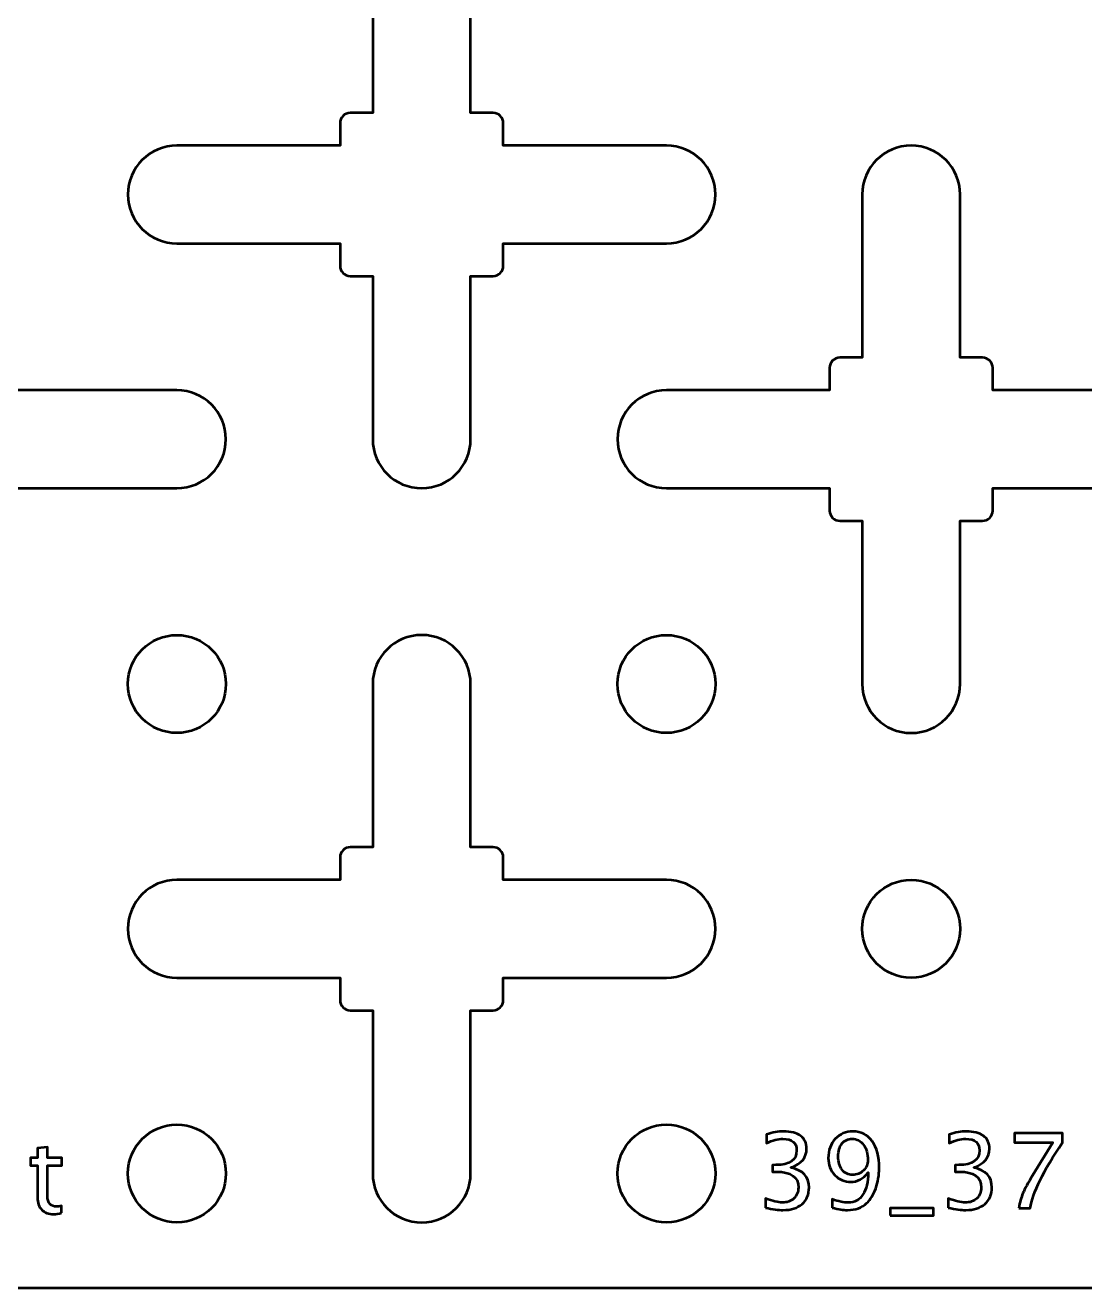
# Model space of a CAD drawing. Header units: centimetres. Extents: x -27.7 to 27.7, y -29.8 to 29.8.
# Drawn here: x -6.93 to -0.44, y -29.75 to -22.01 of the extents above; entities that cross this region are included whole.
import ezdxf

# ---------------------------------------------------------------- set-up
doc = ezdxf.new("R2010")
doc.units = ezdxf.units.CM
doc.header["$MEASUREMENT"] = 0
doc.layers.add('Layer 1', color=7, linetype='Continuous')

msp = doc.modelspace()

# ---------------------------------------------------------------- linework, layer by layer
at = {"layer": 'Layer 1', "lineweight": 53}
for centre in [(-5.99999, -26.05001), (-2.99999, -26.05001), (-1.49999, -27.55001), (-5.99999, -29.05001), (-2.99999, -29.05001)]:
    msp.add_ellipse(centre, major_axis=(0, 0.30001), ratio=1, dxfattribs=at)
for points, knots in [([(-27.7, -29.25), (-27.7, -29.25), (-27.7, 28.15), (-27.7, 28.15), (-27.7, 28.15), (-27.7, 28.42614), (-27.47614, 28.65), (-27.2, 28.65), (-27.2, 28.65), (-27.2, 28.65), (27.2, 28.65), (27.2, 28.65), (27.2, 28.65), (27.47614, 28.65), (27.7, 28.42614), (27.7, 28.15), (27.7, 28.15), (27.7, 28.15), (27.7, -29.25), (27.7, -29.25), (27.7, -29.25), (27.7, -29.52614), (27.47614, -29.75), (27.2, -29.75), (27.2, -29.75), (27.2, -29.75), (-27.2, -29.75), (-27.2, -29.75), (-27.2, -29.75), (-27.47614, -29.75), (-27.7, -29.52614), (-27.7, -29.25)], [0, 0, 0, 0, 0.1111111, 0.1111111, 0.1111111, 0.1111111, 0.2222222, 0.2222222, 0.2222222, 0.2222222, 0.3333333, 0.3333333, 0.3333333, 0.3333333, 0.4444444, 0.4444444, 0.4444444, 0.4444444, 0.5555556, 0.5555556, 0.5555556, 0.5555556, 0.6666667, 0.6666667, 0.6666667, 0.6666667, 0.7777778, 0.7777778, 0.7777778, 0.7777778, 1, 1, 1, 1]), ([(-4.8, -24.55), (-4.8, -24.55), (-4.8, -23.54998), (-4.8, -23.54998), (-4.8, -23.54998), (-4.8, -23.54998), (-4.9375, -23.54998), (-4.9375, -23.54998), (-4.9375, -23.54998), (-4.97202, -23.54998), (-5, -23.52199), (-5, -23.48748), (-5, -23.48748), (-5, -23.48748), (-5, -23.35), (-5, -23.35), (-5, -23.35), (-5, -23.35), (-6, -23.35), (-6, -23.35), (-6, -23.35), (-6.16569, -23.35), (-6.3, -23.21569), (-6.3, -23.05), (-6.3, -23.05), (-6.3, -22.88431), (-6.16569, -22.75), (-6, -22.75), (-6, -22.75), (-6, -22.75), (-5, -22.75), (-5, -22.75), (-5, -22.75), (-5, -22.75), (-5, -22.61252), (-5, -22.61252), (-5, -22.61252), (-5, -22.57801), (-4.97202, -22.55002), (-4.9375, -22.55002), (-4.9375, -22.55002), (-4.9375, -22.55002), (-4.8, -22.55002), (-4.8, -22.55002), (-4.8, -22.55002), (-4.8, -22.55002), (-4.8, -21.55), (-4.8, -21.55), (-4.8, -21.55), (-4.8, -21.38431), (-4.66569, -21.25), (-4.5, -21.25), (-4.5, -21.25), (-4.33431, -21.25), (-4.2, -21.38431), (-4.2, -21.55), (-4.2, -21.55), (-4.2, -21.55), (-4.2, -22.55002), (-4.2, -22.55002), (-4.2, -22.55002), (-4.2, -22.55002), (-4.0625, -22.55002), (-4.0625, -22.55002), (-4.0625, -22.55002), (-4.02798, -22.55002), (-4, -22.57801), (-4, -22.61252), (-4, -22.61252), (-4, -22.61252), (-4, -22.75), (-4, -22.75), (-4, -22.75), (-4, -22.75), (-3, -22.75), (-3, -22.75), (-3, -22.75), (-2.83431, -22.75), (-2.7, -22.88431), (-2.7, -23.05), (-2.7, -23.05), (-2.7, -23.21569), (-2.83431, -23.35), (-3, -23.35), (-3, -23.35), (-3, -23.35), (-4, -23.35), (-4, -23.35), (-4, -23.35), (-4, -23.35), (-4, -23.48748), (-4, -23.48748), (-4, -23.48748), (-4, -23.52199), (-4.02798, -23.54998), (-4.0625, -23.54998), (-4.0625, -23.54998), (-4.0625, -23.54998), (-4.2, -23.54998), (-4.2, -23.54998), (-4.2, -23.54998), (-4.2, -23.54998), (-4.2, -24.55), (-4.2, -24.55), (-4.2, -24.55), (-4.2, -24.71569), (-4.33431, -24.85), (-4.5, -24.85), (-4.5, -24.85), (-4.66569, -24.85), (-4.8, -24.71569), (-4.8, -24.55)], [0, 0, 0, 0, 0.0344828, 0.0344828, 0.0344828, 0.0344828, 0.0689655, 0.0689655, 0.0689655, 0.0689655, 0.1034483, 0.1034483, 0.1034483, 0.1034483, 0.137931, 0.137931, 0.137931, 0.137931, 0.1724138, 0.1724138, 0.1724138, 0.1724138, 0.2068966, 0.2068966, 0.2068966, 0.2068966, 0.2413793, 0.2413793, 0.2413793, 0.2413793, 0.2758621, 0.2758621, 0.2758621, 0.2758621, 0.3103448, 0.3103448, 0.3103448, 0.3103448, 0.3448276, 0.3448276, 0.3448276, 0.3448276, 0.3793103, 0.3793103, 0.3793103, 0.3793103, 0.4137931, 0.4137931, 0.4137931, 0.4137931, 0.4482759, 0.4482759, 0.4482759, 0.4482759, 0.4827586, 0.4827586, 0.4827586, 0.4827586, 0.5172414, 0.5172414, 0.5172414, 0.5172414, 0.5517241, 0.5517241, 0.5517241, 0.5517241, 0.5862069, 0.5862069, 0.5862069, 0.5862069, 0.6206897, 0.6206897, 0.6206897, 0.6206897, 0.6551724, 0.6551724, 0.6551724, 0.6551724, 0.6896552, 0.6896552, 0.6896552, 0.6896552, 0.7241379, 0.7241379, 0.7241379, 0.7241379, 0.7586207, 0.7586207, 0.7586207, 0.7586207, 0.7931034, 0.7931034, 0.7931034, 0.7931034, 0.8275862, 0.8275862, 0.8275862, 0.8275862, 0.862069, 0.862069, 0.862069, 0.862069, 0.8965517, 0.8965517, 0.8965517, 0.8965517, 0.9310345, 0.9310345, 0.9310345, 0.9310345, 1, 1, 1, 1]), ([(-7.8, -26.05), (-7.8, -26.05), (-7.8, -25.04998), (-7.8, -25.04998), (-7.8, -25.04998), (-7.8, -25.04998), (-7.9375, -25.04998), (-7.9375, -25.04998), (-7.9375, -25.04998), (-7.97202, -25.04998), (-8, -25.02199), (-8, -24.98748), (-8, -24.98748), (-8, -24.98748), (-8, -24.85), (-8, -24.85), (-8, -24.85), (-8, -24.85), (-9, -24.85), (-9, -24.85), (-9, -24.85), (-9.16569, -24.85), (-9.3, -24.71569), (-9.3, -24.55), (-9.3, -24.55), (-9.3, -24.38431), (-9.16569, -24.25), (-9, -24.25), (-9, -24.25), (-9, -24.25), (-8, -24.25), (-8, -24.25), (-8, -24.25), (-8, -24.25), (-8, -24.11252), (-8, -24.11252), (-8, -24.11252), (-8, -24.07801), (-7.97202, -24.05002), (-7.9375, -24.05002), (-7.9375, -24.05002), (-7.9375, -24.05002), (-7.8, -24.05002), (-7.8, -24.05002), (-7.8, -24.05002), (-7.8, -24.05002), (-7.8, -23.05), (-7.8, -23.05), (-7.8, -23.05), (-7.8, -22.88431), (-7.66569, -22.75), (-7.5, -22.75), (-7.5, -22.75), (-7.33431, -22.75), (-7.2, -22.88431), (-7.2, -23.05), (-7.2, -23.05), (-7.2, -23.05), (-7.2, -24.05002), (-7.2, -24.05002), (-7.2, -24.05002), (-7.2, -24.05002), (-7.0625, -24.05002), (-7.0625, -24.05002), (-7.0625, -24.05002), (-7.02798, -24.05002), (-7, -24.07801), (-7, -24.11252), (-7, -24.11252), (-7, -24.11252), (-7, -24.25), (-7, -24.25), (-7, -24.25), (-7, -24.25), (-6, -24.25), (-6, -24.25), (-6, -24.25), (-5.83431, -24.25), (-5.7, -24.38431), (-5.7, -24.55), (-5.7, -24.55), (-5.7, -24.71569), (-5.83431, -24.85), (-6, -24.85), (-6, -24.85), (-6, -24.85), (-7, -24.85), (-7, -24.85), (-7, -24.85), (-7, -24.85), (-7, -24.98748), (-7, -24.98748), (-7, -24.98748), (-7, -25.02199), (-7.02798, -25.04998), (-7.0625, -25.04998), (-7.0625, -25.04998), (-7.0625, -25.04998), (-7.2, -25.04998), (-7.2, -25.04998), (-7.2, -25.04998), (-7.2, -25.04998), (-7.2, -26.05), (-7.2, -26.05), (-7.2, -26.05), (-7.2, -26.21569), (-7.33431, -26.35), (-7.5, -26.35), (-7.5, -26.35), (-7.66569, -26.35), (-7.8, -26.21569), (-7.8, -26.05)], [0, 0, 0, 0, 0.0344828, 0.0344828, 0.0344828, 0.0344828, 0.0689655, 0.0689655, 0.0689655, 0.0689655, 0.1034483, 0.1034483, 0.1034483, 0.1034483, 0.137931, 0.137931, 0.137931, 0.137931, 0.1724138, 0.1724138, 0.1724138, 0.1724138, 0.2068966, 0.2068966, 0.2068966, 0.2068966, 0.2413793, 0.2413793, 0.2413793, 0.2413793, 0.2758621, 0.2758621, 0.2758621, 0.2758621, 0.3103448, 0.3103448, 0.3103448, 0.3103448, 0.3448276, 0.3448276, 0.3448276, 0.3448276, 0.3793103, 0.3793103, 0.3793103, 0.3793103, 0.4137931, 0.4137931, 0.4137931, 0.4137931, 0.4482759, 0.4482759, 0.4482759, 0.4482759, 0.4827586, 0.4827586, 0.4827586, 0.4827586, 0.5172414, 0.5172414, 0.5172414, 0.5172414, 0.5517241, 0.5517241, 0.5517241, 0.5517241, 0.5862069, 0.5862069, 0.5862069, 0.5862069, 0.6206897, 0.6206897, 0.6206897, 0.6206897, 0.6551724, 0.6551724, 0.6551724, 0.6551724, 0.6896552, 0.6896552, 0.6896552, 0.6896552, 0.7241379, 0.7241379, 0.7241379, 0.7241379, 0.7586207, 0.7586207, 0.7586207, 0.7586207, 0.7931034, 0.7931034, 0.7931034, 0.7931034, 0.8275862, 0.8275862, 0.8275862, 0.8275862, 0.862069, 0.862069, 0.862069, 0.862069, 0.8965517, 0.8965517, 0.8965517, 0.8965517, 0.9310345, 0.9310345, 0.9310345, 0.9310345, 1, 1, 1, 1]), ([(-1.8, -26.05), (-1.8, -26.05), (-1.8, -25.04998), (-1.8, -25.04998), (-1.8, -25.04998), (-1.8, -25.04998), (-1.9375, -25.04998), (-1.9375, -25.04998), (-1.9375, -25.04998), (-1.97202, -25.04998), (-2, -25.02199), (-2, -24.98748), (-2, -24.98748), (-2, -24.98748), (-2, -24.85), (-2, -24.85), (-2, -24.85), (-2, -24.85), (-3, -24.85), (-3, -24.85), (-3, -24.85), (-3.16569, -24.85), (-3.3, -24.71569), (-3.3, -24.55), (-3.3, -24.55), (-3.3, -24.38431), (-3.16569, -24.25), (-3, -24.25), (-3, -24.25), (-3, -24.25), (-2, -24.25), (-2, -24.25), (-2, -24.25), (-2, -24.25), (-2, -24.11252), (-2, -24.11252), (-2, -24.11252), (-2, -24.07801), (-1.97202, -24.05002), (-1.9375, -24.05002), (-1.9375, -24.05002), (-1.9375, -24.05002), (-1.8, -24.05002), (-1.8, -24.05002), (-1.8, -24.05002), (-1.8, -24.05002), (-1.8, -23.05), (-1.8, -23.05), (-1.8, -23.05), (-1.8, -22.88431), (-1.66569, -22.75), (-1.5, -22.75), (-1.5, -22.75), (-1.33431, -22.75), (-1.2, -22.88431), (-1.2, -23.05), (-1.2, -23.05), (-1.2, -23.05), (-1.2, -24.05002), (-1.2, -24.05002), (-1.2, -24.05002), (-1.2, -24.05002), (-1.0625, -24.05002), (-1.0625, -24.05002), (-1.0625, -24.05002), (-1.02798, -24.05002), (-1, -24.07801), (-1, -24.11252), (-1, -24.11252), (-1, -24.11252), (-1, -24.25), (-1, -24.25), (-1, -24.25), (-1, -24.25), (0, -24.25), (0, -24.25), (0, -24.25), (0.16569, -24.25), (0.3, -24.38431), (0.3, -24.55), (0.3, -24.55), (0.3, -24.71569), (0.16569, -24.85), (0, -24.85), (0, -24.85), (0, -24.85), (-1, -24.85), (-1, -24.85), (-1, -24.85), (-1, -24.85), (-1, -24.98748), (-1, -24.98748), (-1, -24.98748), (-1, -25.02199), (-1.02798, -25.04998), (-1.0625, -25.04998), (-1.0625, -25.04998), (-1.0625, -25.04998), (-1.2, -25.04998), (-1.2, -25.04998), (-1.2, -25.04998), (-1.2, -25.04998), (-1.2, -26.05), (-1.2, -26.05), (-1.2, -26.05), (-1.2, -26.21569), (-1.33431, -26.35), (-1.5, -26.35), (-1.5, -26.35), (-1.66569, -26.35), (-1.8, -26.21569), (-1.8, -26.05)], [0, 0, 0, 0, 0.0344828, 0.0344828, 0.0344828, 0.0344828, 0.0689655, 0.0689655, 0.0689655, 0.0689655, 0.1034483, 0.1034483, 0.1034483, 0.1034483, 0.137931, 0.137931, 0.137931, 0.137931, 0.1724138, 0.1724138, 0.1724138, 0.1724138, 0.2068966, 0.2068966, 0.2068966, 0.2068966, 0.2413793, 0.2413793, 0.2413793, 0.2413793, 0.2758621, 0.2758621, 0.2758621, 0.2758621, 0.3103448, 0.3103448, 0.3103448, 0.3103448, 0.3448276, 0.3448276, 0.3448276, 0.3448276, 0.3793103, 0.3793103, 0.3793103, 0.3793103, 0.4137931, 0.4137931, 0.4137931, 0.4137931, 0.4482759, 0.4482759, 0.4482759, 0.4482759, 0.4827586, 0.4827586, 0.4827586, 0.4827586, 0.5172414, 0.5172414, 0.5172414, 0.5172414, 0.5517241, 0.5517241, 0.5517241, 0.5517241, 0.5862069, 0.5862069, 0.5862069, 0.5862069, 0.6206897, 0.6206897, 0.6206897, 0.6206897, 0.6551724, 0.6551724, 0.6551724, 0.6551724, 0.6896552, 0.6896552, 0.6896552, 0.6896552, 0.7241379, 0.7241379, 0.7241379, 0.7241379, 0.7586207, 0.7586207, 0.7586207, 0.7586207, 0.7931034, 0.7931034, 0.7931034, 0.7931034, 0.8275862, 0.8275862, 0.8275862, 0.8275862, 0.862069, 0.862069, 0.862069, 0.862069, 0.8965517, 0.8965517, 0.8965517, 0.8965517, 0.9310345, 0.9310345, 0.9310345, 0.9310345, 1, 1, 1, 1]), ([(-4.8, -29.05), (-4.8, -29.05), (-4.8, -28.04998), (-4.8, -28.04998), (-4.8, -28.04998), (-4.8, -28.04998), (-4.9375, -28.04998), (-4.9375, -28.04998), (-4.9375, -28.04998), (-4.97202, -28.04998), (-5, -28.02199), (-5, -27.98748), (-5, -27.98748), (-5, -27.98748), (-5, -27.85), (-5, -27.85), (-5, -27.85), (-5, -27.85), (-6, -27.85), (-6, -27.85), (-6, -27.85), (-6.16569, -27.85), (-6.3, -27.71569), (-6.3, -27.55), (-6.3, -27.55), (-6.3, -27.38431), (-6.16569, -27.25), (-6, -27.25), (-6, -27.25), (-6, -27.25), (-5, -27.25), (-5, -27.25), (-5, -27.25), (-5, -27.25), (-5, -27.11252), (-5, -27.11252), (-5, -27.11252), (-5, -27.07801), (-4.97202, -27.05002), (-4.9375, -27.05002), (-4.9375, -27.05002), (-4.9375, -27.05002), (-4.8, -27.05002), (-4.8, -27.05002), (-4.8, -27.05002), (-4.8, -27.05002), (-4.8, -26.05), (-4.8, -26.05), (-4.8, -26.05), (-4.8, -25.88431), (-4.66569, -25.75), (-4.5, -25.75), (-4.5, -25.75), (-4.33431, -25.75), (-4.2, -25.88431), (-4.2, -26.05), (-4.2, -26.05), (-4.2, -26.05), (-4.2, -27.05002), (-4.2, -27.05002), (-4.2, -27.05002), (-4.2, -27.05002), (-4.0625, -27.05002), (-4.0625, -27.05002), (-4.0625, -27.05002), (-4.02798, -27.05002), (-4, -27.07801), (-4, -27.11252), (-4, -27.11252), (-4, -27.11252), (-4, -27.25), (-4, -27.25), (-4, -27.25), (-4, -27.25), (-3, -27.25), (-3, -27.25), (-3, -27.25), (-2.83431, -27.25), (-2.7, -27.38431), (-2.7, -27.55), (-2.7, -27.55), (-2.7, -27.71569), (-2.83431, -27.85), (-3, -27.85), (-3, -27.85), (-3, -27.85), (-4, -27.85), (-4, -27.85), (-4, -27.85), (-4, -27.85), (-4, -27.98748), (-4, -27.98748), (-4, -27.98748), (-4, -28.02199), (-4.02798, -28.04998), (-4.0625, -28.04998), (-4.0625, -28.04998), (-4.0625, -28.04998), (-4.2, -28.04998), (-4.2, -28.04998), (-4.2, -28.04998), (-4.2, -28.04998), (-4.2, -29.05), (-4.2, -29.05), (-4.2, -29.05), (-4.2, -29.21569), (-4.33431, -29.35), (-4.5, -29.35), (-4.5, -29.35), (-4.66569, -29.35), (-4.8, -29.21569), (-4.8, -29.05)], [0, 0, 0, 0, 0.0344828, 0.0344828, 0.0344828, 0.0344828, 0.0689655, 0.0689655, 0.0689655, 0.0689655, 0.1034483, 0.1034483, 0.1034483, 0.1034483, 0.137931, 0.137931, 0.137931, 0.137931, 0.1724138, 0.1724138, 0.1724138, 0.1724138, 0.2068966, 0.2068966, 0.2068966, 0.2068966, 0.2413793, 0.2413793, 0.2413793, 0.2413793, 0.2758621, 0.2758621, 0.2758621, 0.2758621, 0.3103448, 0.3103448, 0.3103448, 0.3103448, 0.3448276, 0.3448276, 0.3448276, 0.3448276, 0.3793103, 0.3793103, 0.3793103, 0.3793103, 0.4137931, 0.4137931, 0.4137931, 0.4137931, 0.4482759, 0.4482759, 0.4482759, 0.4482759, 0.4827586, 0.4827586, 0.4827586, 0.4827586, 0.5172414, 0.5172414, 0.5172414, 0.5172414, 0.5517241, 0.5517241, 0.5517241, 0.5517241, 0.5862069, 0.5862069, 0.5862069, 0.5862069, 0.6206897, 0.6206897, 0.6206897, 0.6206897, 0.6551724, 0.6551724, 0.6551724, 0.6551724, 0.6896552, 0.6896552, 0.6896552, 0.6896552, 0.7241379, 0.7241379, 0.7241379, 0.7241379, 0.7586207, 0.7586207, 0.7586207, 0.7586207, 0.7931034, 0.7931034, 0.7931034, 0.7931034, 0.8275862, 0.8275862, 0.8275862, 0.8275862, 0.862069, 0.862069, 0.862069, 0.862069, 0.8965517, 0.8965517, 0.8965517, 0.8965517, 0.9310345, 0.9310345, 0.9310345, 0.9310345, 1, 1, 1, 1])]:
    msp.add_open_spline(points, degree=3, knots=knots, dxfattribs=at)
at = {"layer": 'Layer 1', "color": 5, "lineweight": 53}
for points, knots in [([(-2.39313, -29.25923), (-2.39313, -29.25923), (-2.39313, -29.20208), (-2.39313, -29.20208), (-2.39313, -29.20208), (-2.34953, -29.21944), (-2.31534, -29.22812), (-2.29026, -29.22812), (-2.29026, -29.22812), (-2.26073, -29.22812), (-2.23692, -29.21965), (-2.21861, -29.20261), (-2.21861, -29.20261), (-2.2003, -29.18557), (-2.1912, -29.16335), (-2.1912, -29.13604), (-2.1912, -29.13604), (-2.1912, -29.07127), (-2.23628, -29.03889), (-2.32645, -29.03889), (-2.32645, -29.03889), (-2.32645, -29.03889), (-2.35058, -29.03889), (-2.35058, -29.03889), (-2.35058, -29.03889), (-2.35058, -29.03889), (-2.35058, -28.99793), (-2.35058, -28.99793), (-2.35058, -28.99793), (-2.35058, -28.99793), (-2.32921, -28.99761), (-2.32921, -28.99761), (-2.32921, -28.99761), (-2.24443, -28.99761), (-2.20199, -28.96777), (-2.20199, -28.90797), (-2.20199, -28.90797), (-2.20199, -28.86109), (-2.23015, -28.83759), (-2.28634, -28.83759), (-2.28634, -28.83759), (-2.31651, -28.83759), (-2.34995, -28.84627), (-2.38678, -28.86363), (-2.38678, -28.86363), (-2.38678, -28.86363), (-2.38678, -28.81029), (-2.38678, -28.81029), (-2.38678, -28.81029), (-2.35069, -28.79801), (-2.31587, -28.79187), (-2.28243, -28.79187), (-2.28243, -28.79187), (-2.23692, -28.79187), (-2.20189, -28.80098), (-2.17755, -28.81918), (-2.17755, -28.81918), (-2.15321, -28.83728), (-2.14103, -28.86363), (-2.14103, -28.89813), (-2.14103, -28.89813), (-2.14103, -28.952), (-2.17289, -28.99042), (-2.23671, -29.01328), (-2.23671, -29.01328), (-2.16273, -29.03053), (-2.12579, -29.07106), (-2.12579, -29.13509), (-2.12579, -29.13509), (-2.12579, -29.17827), (-2.14008, -29.21224), (-2.16855, -29.2369), (-2.16855, -29.2369), (-2.19702, -29.26156), (-2.23618, -29.27384), (-2.28592, -29.27384), (-2.28592, -29.27384), (-2.31428, -29.27384), (-2.34995, -29.26897), (-2.39313, -29.25923)], [0, 0, 0, 0, 0.047619, 0.047619, 0.047619, 0.047619, 0.0952381, 0.0952381, 0.0952381, 0.0952381, 0.1428571, 0.1428571, 0.1428571, 0.1428571, 0.1904762, 0.1904762, 0.1904762, 0.1904762, 0.2380952, 0.2380952, 0.2380952, 0.2380952, 0.2857143, 0.2857143, 0.2857143, 0.2857143, 0.3333333, 0.3333333, 0.3333333, 0.3333333, 0.3809524, 0.3809524, 0.3809524, 0.3809524, 0.4285714, 0.4285714, 0.4285714, 0.4285714, 0.4761905, 0.4761905, 0.4761905, 0.4761905, 0.5238095, 0.5238095, 0.5238095, 0.5238095, 0.5714286, 0.5714286, 0.5714286, 0.5714286, 0.6190476, 0.6190476, 0.6190476, 0.6190476, 0.6666667, 0.6666667, 0.6666667, 0.6666667, 0.7142857, 0.7142857, 0.7142857, 0.7142857, 0.7619048, 0.7619048, 0.7619048, 0.7619048, 0.8095238, 0.8095238, 0.8095238, 0.8095238, 0.8571429, 0.8571429, 0.8571429, 0.8571429, 0.9047619, 0.9047619, 0.9047619, 0.9047619, 1, 1, 1, 1]), ([(-1.98398, -29.25987), (-1.98398, -29.25987), (-1.98398, -29.2078), (-1.98398, -29.2078), (-1.98398, -29.2078), (-1.94514, -29.22135), (-1.91212, -29.22812), (-1.88481, -29.22812), (-1.88481, -29.22812), (-1.84682, -29.22812), (-1.81708, -29.21193), (-1.7957, -29.17954), (-1.7957, -29.17954), (-1.77432, -29.14716), (-1.76363, -29.10207), (-1.76363, -29.04439), (-1.76363, -29.04439), (-1.79464, -29.0826), (-1.82989, -29.10175), (-1.86947, -29.10175), (-1.86947, -29.10175), (-1.9081, -29.10175), (-1.94091, -29.08757), (-1.96779, -29.0591), (-1.96779, -29.0591), (-1.99467, -29.03063), (-2.00811, -28.99603), (-2.00811, -28.95507), (-2.00811, -28.95507), (-2.00811, -28.90808), (-1.99382, -28.86913), (-1.96514, -28.83823), (-1.96514, -28.83823), (-1.93657, -28.80733), (-1.90058, -28.79187), (-1.85719, -28.79187), (-1.85719, -28.79187), (-1.80734, -28.79187), (-1.76808, -28.81188), (-1.7394, -28.85188), (-1.7394, -28.85188), (-1.71072, -28.89189), (-1.69632, -28.9466), (-1.69632, -29.01614), (-1.69632, -29.01614), (-1.69632, -29.06037), (-1.7032, -29.10197), (-1.71707, -29.14091), (-1.71707, -29.14091), (-1.73093, -29.17997), (-1.74945, -29.21023), (-1.77284, -29.23193), (-1.77284, -29.23193), (-1.80269, -29.25987), (-1.84206, -29.27384), (-1.89074, -29.27384), (-1.89074, -29.27384), (-1.91476, -29.27384), (-1.94577, -29.26918), (-1.98398, -29.25987)], [0, 0, 0, 0, 0.0625, 0.0625, 0.0625, 0.0625, 0.125, 0.125, 0.125, 0.125, 0.1875, 0.1875, 0.1875, 0.1875, 0.25, 0.25, 0.25, 0.25, 0.3125, 0.3125, 0.3125, 0.3125, 0.375, 0.375, 0.375, 0.375, 0.4375, 0.4375, 0.4375, 0.4375, 0.5, 0.5, 0.5, 0.5, 0.5625, 0.5625, 0.5625, 0.5625, 0.625, 0.625, 0.625, 0.625, 0.6875, 0.6875, 0.6875, 0.6875, 0.75, 0.75, 0.75, 0.75, 0.8125, 0.8125, 0.8125, 0.8125, 0.875, 0.875, 0.875, 0.875, 1, 1, 1, 1]), ([(-1.94715, -28.9447), (-1.94715, -28.97962), (-1.93921, -29.00725), (-1.92334, -29.02757), (-1.92334, -29.02757), (-1.90746, -29.04778), (-1.88608, -29.05794), (-1.8591, -29.05794), (-1.8591, -29.05794), (-1.83317, -29.05794), (-1.81105, -29.04916), (-1.79284, -29.03159), (-1.79284, -29.03159), (-1.77464, -29.01402), (-1.76554, -28.99275), (-1.76554, -28.96798), (-1.76554, -28.96798), (-1.76554, -28.92882), (-1.77432, -28.89728), (-1.792, -28.87347), (-1.792, -28.87347), (-1.80957, -28.84955), (-1.83264, -28.83759), (-1.86132, -28.83759), (-1.86132, -28.83759), (-1.88809, -28.83759), (-1.90905, -28.84712), (-1.92429, -28.86617), (-1.92429, -28.86617), (-1.93953, -28.88522), (-1.94715, -28.91136), (-1.94715, -28.9447)], [0, 0, 0, 0, 0.1111111, 0.1111111, 0.1111111, 0.1111111, 0.2222222, 0.2222222, 0.2222222, 0.2222222, 0.3333333, 0.3333333, 0.3333333, 0.3333333, 0.4444444, 0.4444444, 0.4444444, 0.4444444, 0.5555556, 0.5555556, 0.5555556, 0.5555556, 0.6666667, 0.6666667, 0.6666667, 0.6666667, 0.7777778, 0.7777778, 0.7777778, 0.7777778, 1, 1, 1, 1]), ([(-1.27257, -29.25923), (-1.27257, -29.25923), (-1.27257, -29.20208), (-1.27257, -29.20208), (-1.27257, -29.20208), (-1.22897, -29.21944), (-1.19478, -29.22812), (-1.1697, -29.22812), (-1.1697, -29.22812), (-1.14017, -29.22812), (-1.11636, -29.21965), (-1.09805, -29.20261), (-1.09805, -29.20261), (-1.07974, -29.18557), (-1.07064, -29.16335), (-1.07064, -29.13604), (-1.07064, -29.13604), (-1.07064, -29.07127), (-1.11572, -29.03889), (-1.20589, -29.03889), (-1.20589, -29.03889), (-1.20589, -29.03889), (-1.23002, -29.03889), (-1.23002, -29.03889), (-1.23002, -29.03889), (-1.23002, -29.03889), (-1.23002, -28.99793), (-1.23002, -28.99793), (-1.23002, -28.99793), (-1.23002, -28.99793), (-1.20865, -28.99761), (-1.20865, -28.99761), (-1.20865, -28.99761), (-1.12387, -28.99761), (-1.08143, -28.96777), (-1.08143, -28.90797), (-1.08143, -28.90797), (-1.08143, -28.86109), (-1.10959, -28.83759), (-1.16578, -28.83759), (-1.16578, -28.83759), (-1.19595, -28.83759), (-1.22939, -28.84627), (-1.26622, -28.86363), (-1.26622, -28.86363), (-1.26622, -28.86363), (-1.26622, -28.81029), (-1.26622, -28.81029), (-1.26622, -28.81029), (-1.23013, -28.79801), (-1.19531, -28.79187), (-1.16187, -28.79187), (-1.16187, -28.79187), (-1.11636, -28.79187), (-1.08133, -28.80098), (-1.05699, -28.81918), (-1.05699, -28.81918), (-1.03265, -28.83728), (-1.02047, -28.86363), (-1.02047, -28.89813), (-1.02047, -28.89813), (-1.02047, -28.952), (-1.05233, -28.99042), (-1.11615, -29.01328), (-1.11615, -29.01328), (-1.04217, -29.03053), (-1.00523, -29.07106), (-1.00523, -29.13509), (-1.00523, -29.13509), (-1.00523, -29.17827), (-1.01952, -29.21224), (-1.04799, -29.2369), (-1.04799, -29.2369), (-1.07646, -29.26156), (-1.11562, -29.27384), (-1.16536, -29.27384), (-1.16536, -29.27384), (-1.19372, -29.27384), (-1.22939, -29.26897), (-1.27257, -29.25923)], [0, 0, 0, 0, 0.047619, 0.047619, 0.047619, 0.047619, 0.0952381, 0.0952381, 0.0952381, 0.0952381, 0.1428571, 0.1428571, 0.1428571, 0.1428571, 0.1904762, 0.1904762, 0.1904762, 0.1904762, 0.2380952, 0.2380952, 0.2380952, 0.2380952, 0.2857143, 0.2857143, 0.2857143, 0.2857143, 0.3333333, 0.3333333, 0.3333333, 0.3333333, 0.3809524, 0.3809524, 0.3809524, 0.3809524, 0.4285714, 0.4285714, 0.4285714, 0.4285714, 0.4761905, 0.4761905, 0.4761905, 0.4761905, 0.5238095, 0.5238095, 0.5238095, 0.5238095, 0.5714286, 0.5714286, 0.5714286, 0.5714286, 0.6190476, 0.6190476, 0.6190476, 0.6190476, 0.6666667, 0.6666667, 0.6666667, 0.6666667, 0.7142857, 0.7142857, 0.7142857, 0.7142857, 0.7619048, 0.7619048, 0.7619048, 0.7619048, 0.8095238, 0.8095238, 0.8095238, 0.8095238, 0.8571429, 0.8571429, 0.8571429, 0.8571429, 0.9047619, 0.9047619, 0.9047619, 0.9047619, 1, 1, 1, 1]), ([(-0.84056, -29.26241), (-0.83463, -29.22664), (-0.82606, -29.19563), (-0.81505, -29.16959), (-0.81505, -29.16959), (-0.80405, -29.14356), (-0.78447, -29.10768), (-0.75653, -29.06217), (-0.75653, -29.06217), (-0.75653, -29.06217), (-0.63164, -28.86045), (-0.63164, -28.86045), (-0.63164, -28.86045), (-0.63164, -28.86045), (-0.86723, -28.86045), (-0.86723, -28.86045), (-0.86723, -28.86045), (-0.86723, -28.86045), (-0.86723, -28.8033), (-0.86723, -28.8033), (-0.86723, -28.8033), (-0.86723, -28.8033), (-0.57259, -28.8033), (-0.57259, -28.8033), (-0.57259, -28.8033), (-0.57259, -28.8033), (-0.57259, -28.86045), (-0.57259, -28.86045), (-0.57259, -28.86045), (-0.69017, -29.03402), (-0.756, -29.16801), (-0.77007, -29.26241), (-0.77007, -29.26241), (-0.77007, -29.26241), (-0.84056, -29.26241), (-0.84056, -29.26241)], [0, 0, 0, 0, 0.1, 0.1, 0.1, 0.1, 0.2, 0.2, 0.2, 0.2, 0.3, 0.3, 0.3, 0.3, 0.4, 0.4, 0.4, 0.4, 0.5, 0.5, 0.5, 0.5, 0.6, 0.6, 0.6, 0.6, 0.7, 0.7, 0.7, 0.7, 0.8, 0.8, 0.8, 0.8, 1, 1, 1, 1]), ([(-6.70663, -29.29088), (-6.72547, -29.29607), (-6.74188, -29.29861), (-6.75574, -29.29861), (-6.75574, -29.29861), (-6.78686, -29.29861), (-6.81109, -29.28972), (-6.82845, -29.27194), (-6.82845, -29.27194), (-6.84591, -29.25416), (-6.85459, -29.2295), (-6.85459, -29.19786), (-6.85459, -29.19786), (-6.85459, -29.19786), (-6.85459, -29.00016), (-6.85459, -29.00016), (-6.85459, -29.00016), (-6.85459, -29.00016), (-6.89671, -29.00016), (-6.89671, -29.00016), (-6.89671, -29.00016), (-6.89671, -29.00016), (-6.89671, -28.95444), (-6.89671, -28.95444), (-6.89671, -28.95444), (-6.89671, -28.95444), (-6.85459, -28.95444), (-6.85459, -28.95444), (-6.85459, -28.95444), (-6.85459, -28.95444), (-6.85459, -28.89359), (-6.85459, -28.89359), (-6.85459, -28.89359), (-6.85459, -28.89359), (-6.79363, -28.88776), (-6.79363, -28.88776), (-6.79363, -28.88776), (-6.79363, -28.88776), (-6.79363, -28.95444), (-6.79363, -28.95444), (-6.79363, -28.95444), (-6.79363, -28.95444), (-6.70536, -28.95444), (-6.70536, -28.95444), (-6.70536, -28.95444), (-6.70536, -28.95444), (-6.70536, -29.00016), (-6.70536, -29.00016), (-6.70536, -29.00016), (-6.70536, -29.00016), (-6.79363, -29.00016), (-6.79363, -29.00016), (-6.79363, -29.00016), (-6.79363, -29.00016), (-6.79363, -29.18685), (-6.79363, -29.18685), (-6.79363, -29.18685), (-6.79363, -29.23088), (-6.77447, -29.25289), (-6.73627, -29.25289), (-6.73627, -29.25289), (-6.72812, -29.25289), (-6.71828, -29.25151), (-6.70663, -29.24887), (-6.70663, -29.24887), (-6.70663, -29.24887), (-6.70663, -29.29088), (-6.70663, -29.29088)], [0, 0, 0, 0, 0.0555556, 0.0555556, 0.0555556, 0.0555556, 0.1111111, 0.1111111, 0.1111111, 0.1111111, 0.1666667, 0.1666667, 0.1666667, 0.1666667, 0.2222222, 0.2222222, 0.2222222, 0.2222222, 0.2777778, 0.2777778, 0.2777778, 0.2777778, 0.3333333, 0.3333333, 0.3333333, 0.3333333, 0.3888889, 0.3888889, 0.3888889, 0.3888889, 0.4444444, 0.4444444, 0.4444444, 0.4444444, 0.5, 0.5, 0.5, 0.5, 0.5555556, 0.5555556, 0.5555556, 0.5555556, 0.6111111, 0.6111111, 0.6111111, 0.6111111, 0.6666667, 0.6666667, 0.6666667, 0.6666667, 0.7222222, 0.7222222, 0.7222222, 0.7222222, 0.7777778, 0.7777778, 0.7777778, 0.7777778, 0.8333333, 0.8333333, 0.8333333, 0.8333333, 0.8888889, 0.8888889, 0.8888889, 0.8888889, 1, 1, 1, 1]), ([(-1.62817, -29.30813), (-1.62817, -29.30813), (-1.62817, -29.26241), (-1.62817, -29.26241), (-1.62817, -29.26241), (-1.62817, -29.26241), (-1.36401, -29.26241), (-1.36401, -29.26241), (-1.36401, -29.26241), (-1.36401, -29.26241), (-1.36401, -29.30813), (-1.36401, -29.30813), (-1.36401, -29.30813), (-1.36401, -29.30813), (-1.62817, -29.30813), (-1.62817, -29.30813)], [0, 0, 0, 0, 0.2, 0.2, 0.2, 0.2, 0.4, 0.4, 0.4, 0.4, 0.6, 0.6, 0.6, 0.6, 1, 1, 1, 1])]:
    msp.add_open_spline(points, degree=3, knots=knots, dxfattribs=at)

doc.saveas('drawing.dxf')
